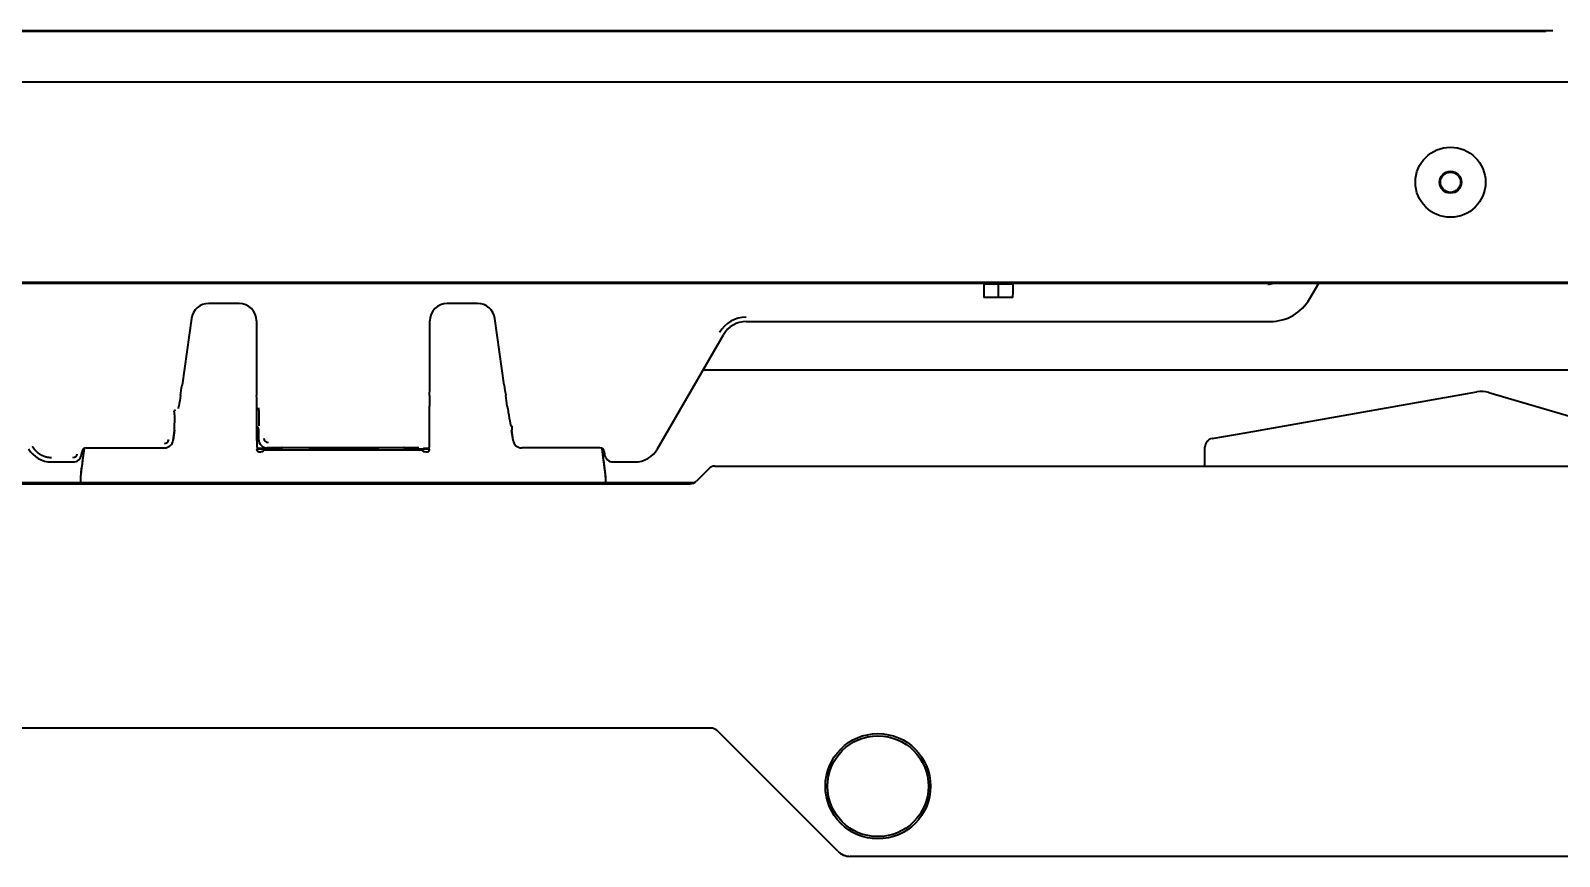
# Model space of a CAD drawing. Header units: inches. Extents: x 786 to 5755, y 618 to 5453.
# Drawn here: x 3978.2 to 4152.6, y 1325.4 to 1419.6 of the extents above; entities that cross this region are included whole.
import ezdxf

# ---------------------------------------------------------------- set-up
doc = ezdxf.new("R2010")
doc.units = ezdxf.units.IN
doc.layers.add('1', color=7, linetype='Continuous', true_color=0xffffff)
doc.layers.add('4', color=7, linetype='Continuous', true_color=0xffffff)

msp = doc.modelspace()

# ---------------------------------------------------------------- linework, layer by layer
at = {"layer": '1', "color": 7, "linetype": 'Continuous', "lineweight": 35}
for p, q in [((3495.92, 1419.6), (4151.86, 1419.6)), ((4200.14, 1413.72), (3454.9, 1413.72)), ((4139.04, 1402.23), (4139.04, 1402.27)), ((3508.16, 1390.9), (4200.21, 1390.9)), ((3508.17, 1390.82), (4161.98, 1390.82)), ((4088.64, 1390.68), (4088.64, 1390.82)), ((4124.15, 1389.05), (4125.17, 1390.82)), ((4002.02, 1388.5), (3998.57, 1388.5)), ((4029.21, 1388.5), (4025.76, 1388.5)), ((3996.59, 1386.78), (3995.52, 1379.18)), ((4004.01, 1386.5), (4004.01, 1385.36)), ((4023.77, 1385.36), (4023.77, 1386.5)), ((4032.26, 1379.18), (4031.19, 1386.78)), ((4059.86, 1386.42), (4119.61, 1386.42)), ((4004.01, 1385.36), (4004.01, 1383.68)), ((4023.77, 1383.68), (4023.77, 1385.36)), ((4049.76, 1371.92), (4057.26, 1384.92)), ((4004.01, 1383.68), (4004.01, 1379.18)), ((4023.77, 1379.18), (4023.77, 1383.68)), ((4117, 1373.79), (4143.2, 1378.41)), ((4144.56, 1378.33), (4154.95, 1375.31)), ((3995.12, 1376.51), (3995.16, 1376.78)), ((4004.04, 1372.87), (4004.04, 1376.78)), ((4023.74, 1372.87), (4023.74, 1376.78)), ((4032.66, 1376.51), (4032.62, 1376.78)), ((4004.24, 1374.17), (4004.24, 1373.02)), ((3994.66, 1374.03), (3994.5, 1372.89)), ((3994.51, 1372.88), (3994.67, 1373.99)), ((4033.27, 1372.88), (4033.11, 1373.99)), ((4033.28, 1372.89), (4033.12, 1374.03)), ((4113, 1373.08), (4117, 1373.79)), ((3984.07, 1371.28), (3984.11, 1371.59)), ((3984.36, 1371.96), (3984.18, 1370.63)), ((3984.35, 1371.95), (3984.18, 1370.71)), ((3984.18, 1370.71), (3984.18, 1370.71)), ((3984.18, 1370.63), (3984.18, 1370.63)), ((3984.6, 1372.02), (3993.52, 1372.02)), ((4004.04, 1371.83), (4004.04, 1371.89)), ((4004.04, 1371.89), (4004.23, 1371.89)), ((4004.07, 1371.97), (4004.23, 1371.97)), ((4004.73, 1371.96), (4004.86, 1371.92)), ((4004.73, 1371.88), (4004.86, 1371.84)), ((4004.73, 1371.6), (4004.86, 1371.74)), ((4022.54, 1372.02), (4005.24, 1372.02)), ((4005.36, 1371.91), (4006.39, 1371.91)), ((4006.57, 1371.84), (4005.36, 1371.84)), ((4005.36, 1371.83), (4006.39, 1371.83)), ((4022.42, 1371.76), (4005.36, 1371.76)), ((4009.89, 1372.02), (4009.89, 1371.96)), ((4010.39, 1371.83), (4017.39, 1371.83)), ((4017.89, 1371.96), (4017.89, 1372.02)), ((4022.42, 1371.84), (4021.21, 1371.84)), ((4021.39, 1371.91), (4022.42, 1371.91)), ((4021.39, 1371.83), (4022.42, 1371.83)), ((4022.91, 1371.92), (4023.05, 1371.96)), ((4022.91, 1371.84), (4023.05, 1371.88)), ((4022.91, 1371.74), (4023.05, 1371.6)), ((4023.55, 1371.97), (4023.71, 1371.97)), ((4023.55, 1371.89), (4023.74, 1371.89)), ((4023.74, 1371.83), (4023.74, 1371.89)), ((4043.18, 1372.02), (4034.26, 1372.02)), ((4043.6, 1370.63), (4043.42, 1371.96)), ((4043.6, 1370.71), (4043.43, 1371.95)), ((4043.6, 1370.71), (4043.6, 1370.71)), ((4043.6, 1370.63), (4043.6, 1370.63)), ((4043.67, 1371.59), (4043.71, 1371.28)), ((4112.18, 1369.94), (4112.18, 1372.1)), ((3980.62, 1370.42), (3983.08, 1370.42)), ((4044.7, 1370.42), (4047.16, 1370.42)), ((4055.6, 1369.64), (4054.18, 1368.23)), ((4056.3, 1369.94), (4192.18, 1369.94)), ((3593.81, 1368.07), (4053.97, 1368.07)), ((3594.3, 1367.94), (4053.48, 1367.94)), ((4055.84, 1340.07), (3591.94, 1340.07)), ((4070.3, 1326.02), (4056.55, 1339.78)), ((4250.89, 1325.44), (4071.72, 1325.44))]:
    msp.add_line(p, q, dxfattribs=at)
for centre, radius in [((4140.19, 1402.31), 4), ((4140.19, 1402.31), 1.25), ((4140.19, 1402.31), 1.15), ((4074.89, 1333.44), 6), ((4074.89, 1333.44), 5.75)]:
    msp.add_circle(centre, radius, dxfattribs=at)
for centre, radius, start, end in [((4143.72, 1375.45), 3, 73.7865, 100), ((4113.18, 1372.1), 1, 100, 180), ((4056.3, 1368.94), 1, 90, 135), ((4053.48, 1368.94), 1, 270, 315), ((4055.84, 1339.07), 1, 45, 90), ((4071.72, 1327.44), 2, 225, 270)]:
    msp.add_arc(centre, radius, start, end, dxfattribs=at)
for centre, major_axis, ratio, start_param, end_param in [((4088.63, 1390.68), (0, 1.5), 0.008333, 3.176502, 4.712391), ((3998.57, 1386.49), (1.32, -1.51), 0.997598, 2.427198, 3.855987), ((4002.01, 1386.49), (-1.42, -1.42), 0.997265, 2.357564, 3.925621), ((4025.77, 1386.49), (-1.42, 1.42), 0.997265, 5.499157, 7.067214), ((4029.21, 1386.49), (1.32, 1.51), 0.997598, 5.568791, 6.99758), ((4119.6, 1391.68), (-2.63, 4.55), 0.999188, 2.618346, 3.66484), ((4059.86, 1383.42), (1.5, -2.6), 0.999188, 2.618346, 3.66484), ((3995.32, 1376.78), (0.42, 3), 0.051895, 1.166972, 1.57811), ((3995.36, 1379.18), (0.42, 3), 0.051895, 4.308564, 4.719702), ((4004.17, 1379.18), (0, 3), 0.052408, 1.570796, 1.981934), ((4003.88, 1376.78), (0, 3), 0.052408, 4.712389, 5.123527), ((4023.9, 1376.78), (0, 3), 0.052408, 1.159658, 1.570796), ((4023.61, 1379.18), (0, 3), 0.052408, 4.301251, 4.712389), ((4032.42, 1379.18), (-0.42, 3), 0.051895, 1.563483, 1.974621), ((4032.46, 1376.78), (-0.42, 3), 0.051895, 4.705076, 5.116214), ((4032.77, 1376.51), (-0.28, 2), 0.051895, 1.563483, 3.125553), ((4003.99, 1374.17), (-0.177, -0.177), 0.998783, 2.356803, 3.725721), ((3993.52, 1373.02), (-0.657, 0.756), 0.998931, 2.426537, 3.856648), ((4004.09, 1372.95), (0, 1), 0.052408, 1.570796, 3.124139), ((4004.09, 1372.87), (0, 1), 0.052408, 1.570796, 3.124139), ((4005.24, 1373.02), (-0.708, -0.708), 0.998783, 5.498396, 7.067974), ((4023.69, 1372.95), (0, 1), 0.052408, 3.159046, 4.712389), ((4023.69, 1372.87), (0, 1), 0.052408, 3.159046, 4.712389), ((4034.26, 1373.02), (0.657, 0.756), 0.998931, 2.426537, 3.856648), ((3980.62, 1373.42), (-1.5, -2.6), 0.999188, 5.759938, 6.806432), ((3983.08, 1371.42), (-0.342, 0.94), 0.99931, 2.792529, 4.223191), ((3984.26, 1370.71), (0.32, 2.25), 0.03458, 1.575662, 2.974751), ((3984.26, 1370.63), (0.32, 2.25), 0.03458, 1.575662, 3.146458), ((3984.6, 1371.52), (-0.171, 0.47), 0.99931, 5.934122, 7.364783), ((4004.29, 1371.83), (0.177, 0.177), 0.997265, 2.357564, 3.693517), ((4004.23, 1371.96), (0.5, 0), 0.017455, 0.05236, 1.570796), ((4004.23, 1371.88), (0.5, 0), 0.017455, 0.05236, 1.570796), ((4004.23, 1371.61), (0.5, 0), 0.052408, 4.828132, 6.230825), ((4005.36, 1371.92), (0.5, 0), 0.017455, 3.193953, 4.712389), ((4005.36, 1371.84), (0.5, 0), 0.017455, 3.193953, 4.712389), ((4005.36, 1371.74), (0.5, 0), 0.052408, 1.570796, 3.089233), ((4005.36, 1371.82), (0.5, 0), 0.052408, 1.570796, 2.57937), ((4006.39, 1372.91), (0.447, -0.895), 0.99981, 5.819644, 6.453939), ((4006.39, 1372.83), (0.447, -0.895), 0.99981, 5.819644, 6.580327), ((4010.39, 1372.83), (0.447, 0.895), 0.99981, 3.166826, 3.605134), ((4017.39, 1372.83), (-0.447, 0.895), 0.99981, 2.678052, 3.438734), ((4021.39, 1372.83), (0.447, 0.895), 0.99981, 2.844451, 3.605134), ((4021.39, 1372.91), (0.447, 0.895), 0.99981, 2.970839, 3.605134), ((4022.42, 1371.92), (0.5, 0), 0.017455, 4.712389, 6.230825), ((4022.42, 1371.82), (0.5, 0), 0.052408, 0.562222, 1.570796), ((4022.42, 1371.84), (0.5, 0), 0.017455, 4.712389, 6.230825), ((4022.42, 1371.74), (0.5, 0), 0.052408, 0.05236, 1.570796), ((4023.55, 1371.96), (0.5, 0), 0.017455, 1.570796, 3.089233), ((4023.55, 1371.88), (0.5, 0), 0.017455, 1.570796, 3.089233), ((4023.55, 1371.61), (0.5, 0), 0.052408, 3.193953, 4.596646), ((4023.49, 1371.83), (0.177, -0.177), 0.997265, 5.731261, 7.067214), ((4043.18, 1371.52), (-0.171, -0.47), 0.99931, 2.059994, 3.490656), ((4043.52, 1370.71), (-0.32, 2.25), 0.03458, 3.308435, 4.707523), ((4043.52, 1370.63), (-0.32, 2.25), 0.03458, 3.136727, 4.707523), ((4044.7, 1371.42), (-0.342, -0.94), 0.99931, 5.201587, 6.632249), ((4047.16, 1373.42), (-1.5, 2.6), 0.999188, 2.618346, 3.66484), ((3984.68, 1368.27), (0, -0.75), 0.999379, 4.572848, 4.98544), ((4043.1, 1368.27), (0, -0.75), 0.999379, 1.297745, 1.710337)]:
    msp.add_ellipse(centre, major_axis=major_axis, ratio=ratio, start_param=start_param, end_param=end_param, dxfattribs=at)
for points in [[(4004.23, 1371.59), (4004.25, 1371.58), (4004.27, 1371.58), (4004.29, 1371.58)], [(4023.49, 1371.58), (4023.51, 1371.58), (4023.53, 1371.58), (4023.55, 1371.59)]]:
    msp.add_open_spline(points, degree=3, dxfattribs=at)
at = {"layer": '4', "color": 7, "linetype": 'Continuous', "lineweight": 35}
for p, q in [((3496.72, 1419.6), (4151.06, 1419.6)), ((3496.72, 1419.52), (4151.06, 1419.52)), ((4086.97, 1390.68), (4086.97, 1389.18)), ((4124.15, 1389.05), (4125.17, 1390.82)), ((4059.86, 1386.42), (4119.61, 1386.42)), ((4049.76, 1371.92), (4057.26, 1384.92)), ((4054.95, 1380.93), (4159.62, 1380.93)), ((4004.27, 1376.27), (4004.26, 1374.55)), ((4004.24, 1374.17), (4004.24, 1373.02)), ((3994.66, 1374.03), (3994.5, 1372.89)), ((3994.51, 1372.88), (3994.67, 1373.99)), ((4033.27, 1372.88), (4033.11, 1373.99)), ((4033.28, 1372.89), (4033.12, 1374.03)), ((3984.07, 1371.28), (3984.11, 1371.59)), ((3984.6, 1372.02), (3993.52, 1372.02)), ((4022.54, 1372.02), (4005.24, 1372.02)), ((4043.18, 1372.02), (4034.26, 1372.02)), ((4043.67, 1371.59), (4043.71, 1371.28)), ((3980.62, 1370.42), (3983.08, 1370.42)), ((4044.7, 1370.42), (4047.16, 1370.42))]:
    msp.add_line(p, q, dxfattribs=at)
for centre, major_axis, ratio, start_param, end_param in [((4086.97, 1383.76), (199.87, 0), 0.034639, 1.554121, 1.570796), ((4090.28, 1390.68), (0, -1.5), 0.016664, 0.034914, 1.570806), ((4119.36, 1392.14), (0, -1.47), 0.999861, 6.282717, 6.748431), ((4086.97, 1382.26), (-198.38, 0), 0.034899, 4.695714, 4.712389), ((4059.86, 1383.43), (-1.75, 3.03), 0.999188, 5.759938, 6.806432), ((3994.76, 1376.21), (-0.415, -0.28), 0.20114, 4.577531, 4.932154), ((4004.23, 1376.57), (0, 1.25), 0.034921, 4.469589, 4.712389), ((3993.51, 1373.03), (-0.328, 0.378), 0.998931, 2.426537, 3.856648), ((4005.24, 1373.02), (-0.708, -0.708), 0.998783, 5.498396, 7.067974), ((4005.35, 1373.14), (0.354, 0.354), 0.998783, 2.356803, 3.926382), ((4034.26, 1373.02), (0.657, 0.756), 0.998931, 2.426537, 3.856648), ((3983.07, 1371.43), (-0.171, 0.47), 0.99931, 2.792529, 4.223191)]:
    msp.add_ellipse(centre, major_axis=major_axis, ratio=ratio, start_param=start_param, end_param=end_param, dxfattribs=at)
for points, knots in [([(3994.66, 1374.55), (3994.66, 1374.58), (3994.66, 1374.62), (3994.67, 1374.68), (3994.67, 1374.74), (3994.67, 1374.81), (3994.68, 1374.87), (3994.68, 1374.92), (3994.68, 1374.98), (3994.68, 1375.04), (3994.68, 1375.1), (3994.68, 1375.15), (3994.69, 1375.2), (3994.69, 1375.25), (3994.69, 1375.31), (3994.69, 1375.36), (3994.69, 1375.4), (3994.69, 1375.45), (3994.69, 1375.5), (3994.69, 1375.54), (3994.68, 1375.59), (3994.68, 1375.63), (3994.68, 1375.67), (3994.68, 1375.71), (3994.68, 1375.75), (3994.68, 1375.79), (3994.67, 1375.82), (3994.67, 1375.86), (3994.67, 1375.89), (3994.67, 1375.93), (3994.66, 1375.96), (3994.66, 1375.99), (3994.66, 1376.02), (3994.65, 1376.05), (3994.65, 1376.07), (3994.64, 1376.1), (3994.64, 1376.12), (3994.64, 1376.15), (3994.63, 1376.17), (3994.63, 1376.19), (3994.62, 1376.21), (3994.62, 1376.22), (3994.62, 1376.23)], [0, 0, 0, 0, 0.038636, 0.076568, 0.113795, 0.150318, 0.186137, 0.221252, 0.255664, 0.289372, 0.322377, 0.35468, 0.38628, 0.417177, 0.447373, 0.476868, 0.505662, 0.533755, 0.561147, 0.58784, 0.613834, 0.63913, 0.663727, 0.687628, 0.710831, 0.733339, 0.755152, 0.776272, 0.796698, 0.816433, 0.835478, 0.853834, 0.871502, 0.888486, 0.904786, 0.920405, 0.935346, 0.949611, 0.963205, 0.976131, 0.988394, 1, 1, 1, 1]), ([(3994.66, 1374.03), (3994.66, 1374.03), (3994.66, 1374.04), (3994.66, 1374.04), (3994.66, 1374.05), (3994.66, 1374.05), (3994.66, 1374.06), (3994.66, 1374.06), (3994.66, 1374.07), (3994.66, 1374.08), (3994.66, 1374.09), (3994.66, 1374.09), (3994.66, 1374.1), (3994.66, 1374.11), (3994.66, 1374.12), (3994.66, 1374.12), (3994.66, 1374.13), (3994.66, 1374.14), (3994.66, 1374.15), (3994.66, 1374.16), (3994.66, 1374.17), (3994.66, 1374.18), (3994.66, 1374.19), (3994.66, 1374.2), (3994.66, 1374.21), (3994.66, 1374.22), (3994.66, 1374.23), (3994.66, 1374.24), (3994.66, 1374.25), (3994.66, 1374.27), (3994.66, 1374.3), (3994.66, 1374.33), (3994.65, 1374.36), (3994.65, 1374.39), (3994.65, 1374.42), (3994.66, 1374.45), (3994.66, 1374.49), (3994.66, 1374.52), (3994.66, 1374.54), (3994.66, 1374.55)], [0, 0, 0, 0, 0.015127, 0.030377, 0.045764, 0.061296, 0.076986, 0.092842, 0.108875, 0.125094, 0.141509, 0.158128, 0.17496, 0.192013, 0.209295, 0.226814, 0.244577, 0.262591, 0.280863, 0.299399, 0.318206, 0.337289, 0.356653, 0.376305, 0.39625, 0.416492, 0.437036, 0.457887, 0.47905, 0.500527, 0.553885, 0.607644, 0.661865, 0.716604, 0.77192, 0.827865, 0.884493, 0.941855, 1, 1, 1, 1]), ([(4033.12, 1374.55), (4033.12, 1374.55), (4033.12, 1374.54), (4033.12, 1374.52), (4033.12, 1374.5), (4033.12, 1374.48), (4033.12, 1374.47), (4033.12, 1374.45), (4033.12, 1374.43), (4033.13, 1374.42), (4033.13, 1374.4), (4033.13, 1374.38), (4033.13, 1374.37), (4033.12, 1374.35), (4033.12, 1374.33), (4033.12, 1374.32), (4033.12, 1374.3), (4033.12, 1374.29), (4033.12, 1374.27), (4033.12, 1374.26), (4033.12, 1374.24), (4033.12, 1374.23), (4033.12, 1374.21), (4033.12, 1374.19), (4033.12, 1374.17), (4033.12, 1374.16), (4033.12, 1374.14), (4033.12, 1374.13), (4033.12, 1374.11), (4033.12, 1374.1), (4033.12, 1374.08), (4033.12, 1374.07), (4033.12, 1374.06), (4033.12, 1374.05), (4033.12, 1374.04), (4033.12, 1374.03), (4033.12, 1374.03)], [0, 0, 0, 0, 0.030266, 0.060289, 0.090076, 0.119633, 0.148968, 0.178087, 0.206997, 0.235705, 0.26422, 0.292548, 0.320697, 0.348675, 0.37649, 0.404151, 0.431665, 0.459041, 0.486287, 0.513413, 0.540426, 0.567336, 0.603735, 0.639153, 0.673617, 0.707156, 0.7398, 0.771585, 0.802547, 0.832725, 0.862164, 0.890908, 0.919009, 0.94652, 0.973497, 1, 1, 1, 1])]:
    msp.add_open_spline(points, degree=3, knots=knots, dxfattribs=at)
msp.add_open_spline([(3978.46, 1372.18), (3978.63, 1371.9), (3979.09, 1371.43), (3979.66, 1371.1), (3980.3, 1370.93), (3980.63, 1370.93)], degree=2, dxfattribs=at)

doc.saveas('drawing.dxf')
